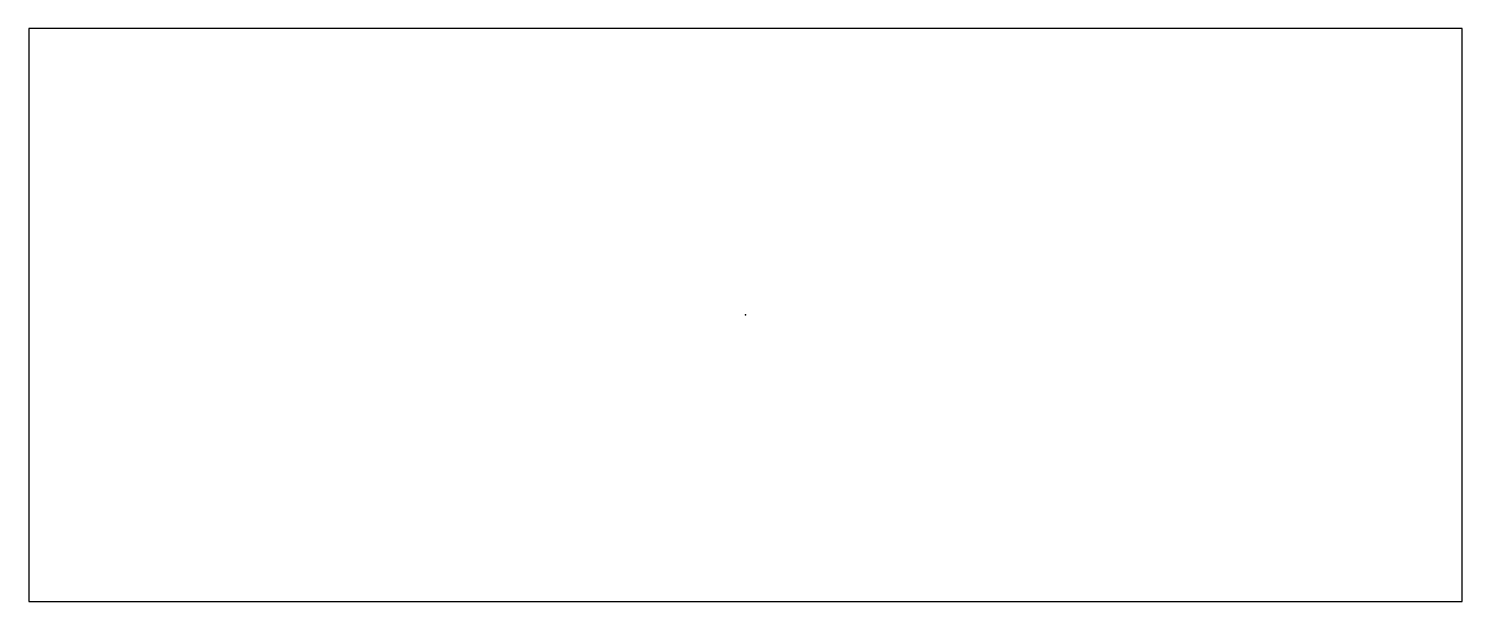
# Model space of a CAD drawing. Header units: centimetres. Extents: x -2 to 2, y -0.8 to 0.8.
import ezdxf

# ---------------------------------------------------------------- set-up
doc = ezdxf.new("R2010")
doc.units = ezdxf.units.CM
doc.header["$MEASUREMENT"] = 0
doc.layers.add('opjinletplatev5 v3_Outline', color=7, linetype='Continuous')

msp = doc.modelspace()

# ---------------------------------------------------------------- linework, layer by layer
at = {"layer": 'opjinletplatev5 v3_Outline'}
for p, q in [((-2, 0.8), (-2, -0.8)), ((2, 0.8), (-2, 0.8)), ((2, -0.8), (2, 0.8)), ((-2, -0.8), (2, -0.8))]:
    msp.add_line(p, q, dxfattribs=at)
msp.add_point((0, 0), dxfattribs=at)

doc.saveas('drawing.dxf')
